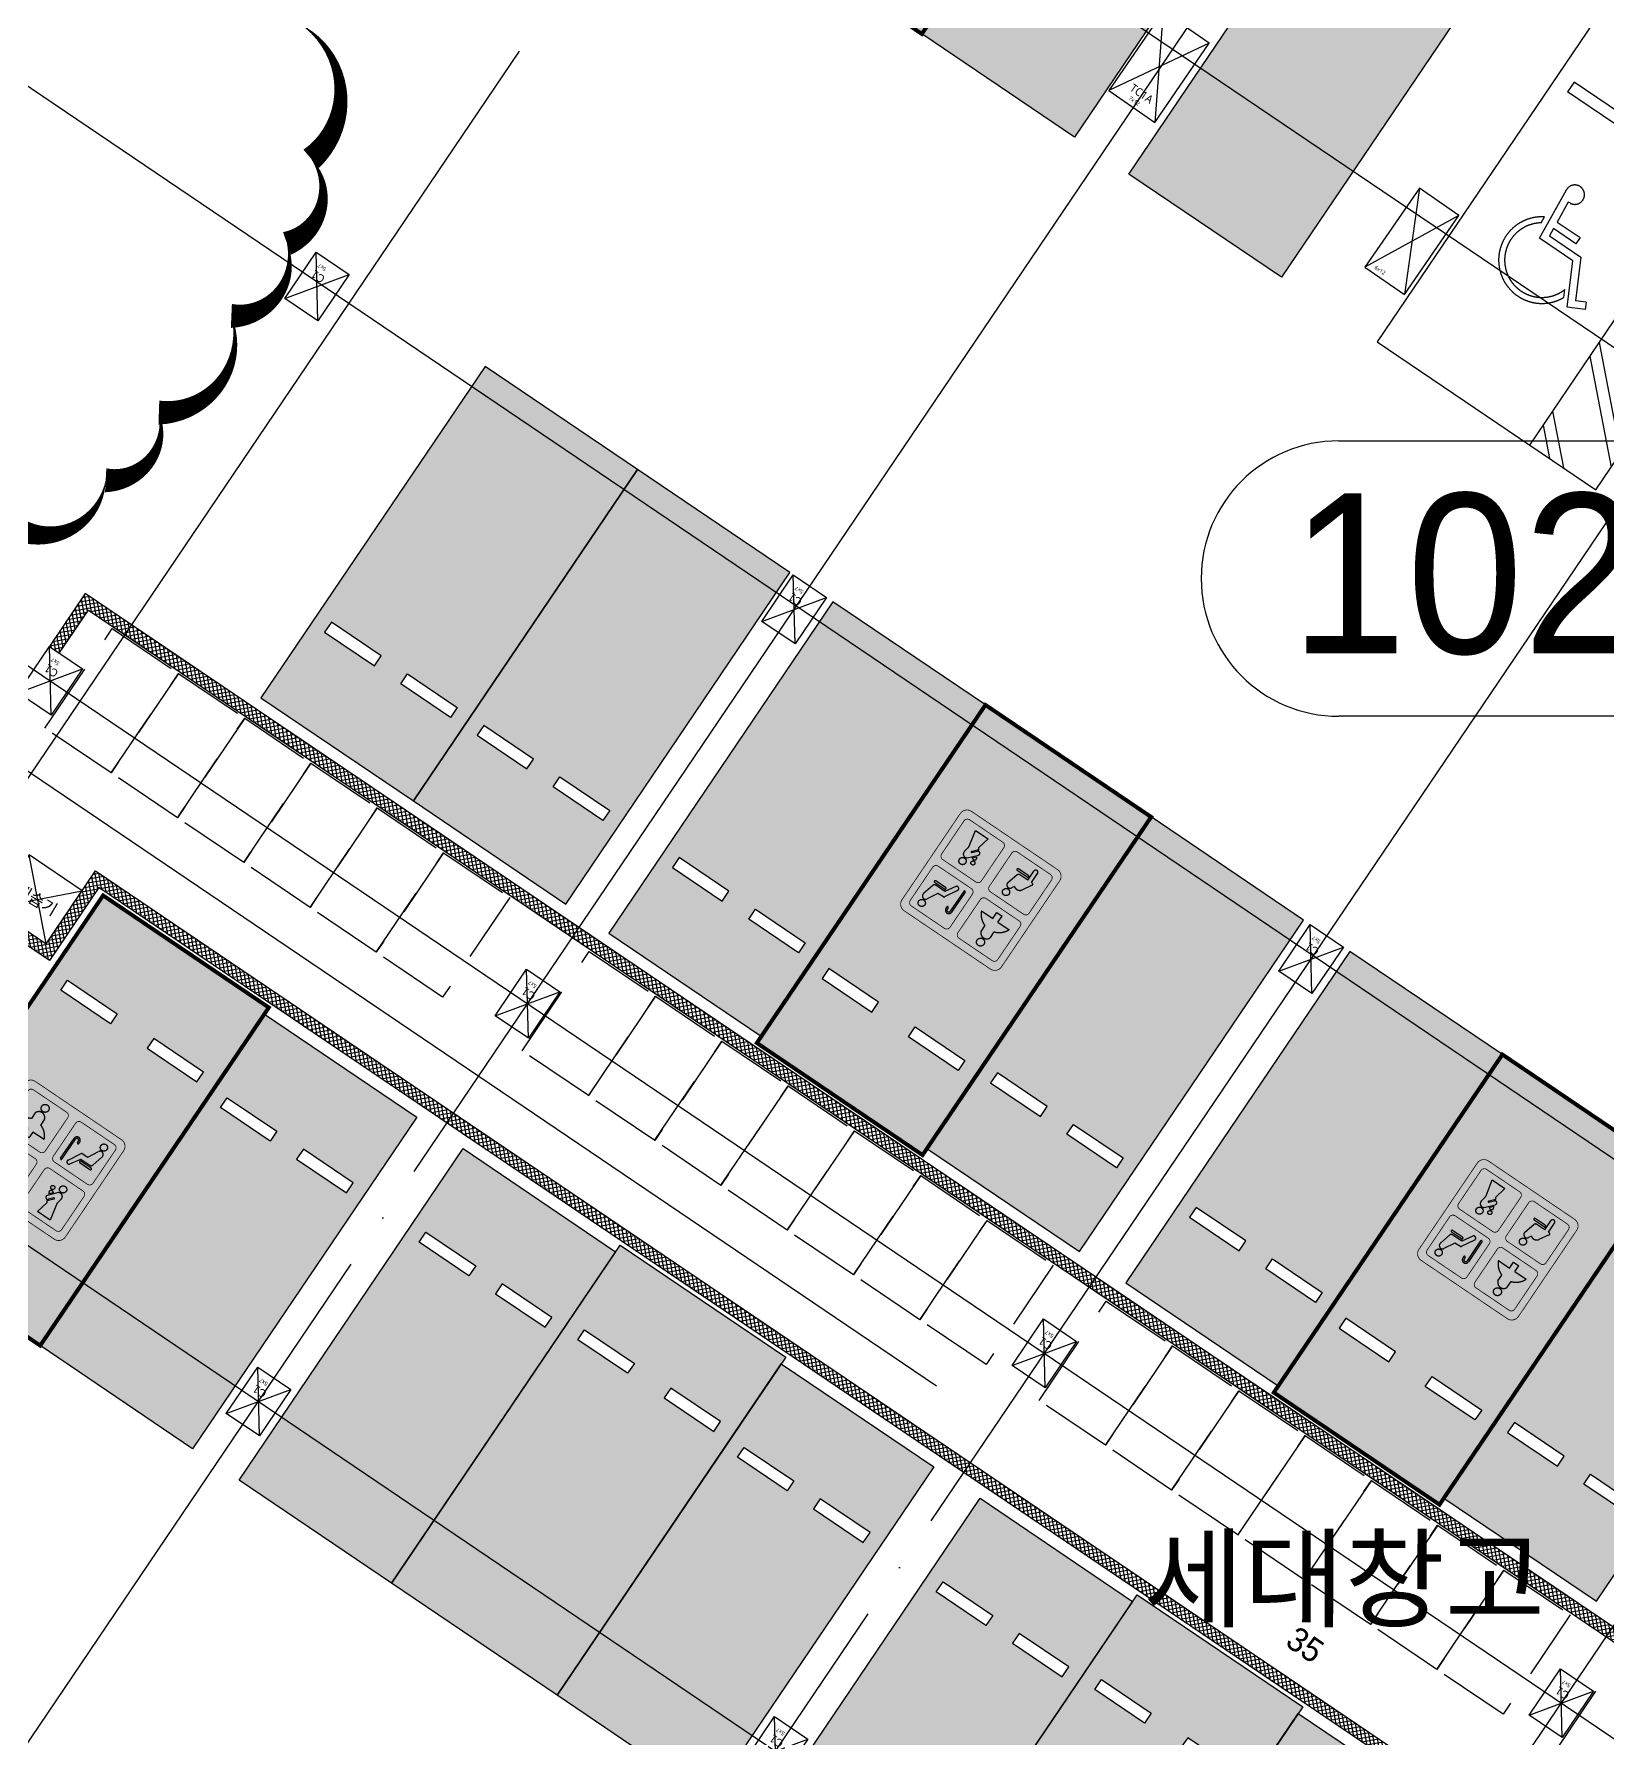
# Model space of a CAD drawing. Header units: millimetres. Extents: x -21000 to 567700, y 435000 to 850800.
# Drawn here: x 87732 to 107403, y 686375 to 707680 of the extents above; entities that cross this region are included whole.
import ezdxf
from ezdxf.enums import TextEntityAlignment as Align
from ezdxf.xclip import XClip

# ---------------------------------------------------------------- set-up
doc = ezdxf.new("R2010")
doc.units = ezdxf.units.MM
doc.header["$LTSCALE"] = 700
doc.header["$XCLIPFRAME"] = 2
doc.linetypes.add('AB_Pbase$0$주차장기둥$0$CEN', pattern=[62, 60, -1, 0, -1])
doc.linetypes.add('HIDDEN', pattern=[9.525, 6.35, -3.175])
doc.layers.get('0').update_dxf_attribs({"color": 2})
doc.layers.get('Defpoints').update_dxf_attribs({"color": 171})
for name, color, linetype, plot in [('AB_Pbase$0$CON-102-B2F$0$DEFPOINT', 247, 'Continuous', False), ('AB_Pbase$0$Defponts', 161, 'Continuous', False), ('AB_Pbase$0$주차장기둥$0$DEFPOINT', 247, 'Continuous', False)]:
    doc.layers.add(name, color=color, linetype=linetype, plot=plot)
for name, color, linetype in [('AB_Pbase$0$HAT', 8, 'Continuous'), ('AB_Pbase$0$WAL', 3, 'Continuous'), ('AB_Pbase$0$경량벽체 세대창고', 4, 'HIDDEN'), ('AB_Pbase$0$제습기(세대창고)', 6, 'Continuous'), ('AB_Pbase$0$주차-sol', 254, 'Continuous'), ('AB_Pbase$0$주차-여행', 221, 'Continuous'), ('AB_Pbase$0$주차-일반', 9, 'Continuous'), ('AB_Pbase$0$주차-장애인', 8, 'Continuous'), ('AB_Pbase$0$주차-확장', 7, 'Continuous'), ('AB_Pbase$0$주차장기둥$0$CEN_P', 244, 'AB_Pbase$0$주차장기둥$0$CEN'), ('MAK2', 7, 'Continuous'), ('TEX', 3, 'Continuous')]:
    doc.layers.add(name, color=color, linetype=linetype)
doc.styles.add('AB_Pbase$0$CON-102-B2F$0$맑은고딕', font='malgun.ttf')
doc.styles.add('AB_Pbase$0$돋움', font='')
doc.styles.add('AB_Pbase$0$주차장기둥$0$맑은 고딕', font='')
doc.styles.add('울릉도L', font='')
doc.styles.get('AB_Pbase$0$돋움').set_extended_font_data('Dotum')
doc.styles.get('AB_Pbase$0$주차장기둥$0$맑은 고딕').set_extended_font_data('Dotum')
doc.styles.get('울릉도L').set_extended_font_data('Dotum')

# ---------------------------------------------------------------- blocks, each defined once
blk = doc.blocks.new('동번호0611')
at = {"layer": 'TEX', "color": 1, "ltscale": 600}
for p, q in [((15512, -8399), (21873, -8399)), ((21873, -11841), (15512, -11841))]:
    blk.add_line(p, q, dxfattribs=at)
blk.add_arc((15512, -10120), 1721, 90, 270, dxfattribs=at)
at = {"layer": 'TEX', "ltscale": 600, "style": '울릉도L'}
blk.add_text('102동', height=2000, dxfattribs=at).set_placement((18342, -10090), align=Align.MIDDLE)
blk = doc.blocks.new('AB_Pbase$0$CON-102-B2F', base_point=(36980, 677993, 0))
for points in [[(-8880, -17590), (-8180, -17590), (-8180, -16390), (-8880, -16390), (-8880, -17590)], [(-4990, -17590), (-4390, -17590), (-4390, -16390), (-4990, -16390), (-4990, -17590)]]:
    blk.add_lwpolyline(points)
at = {"layer": 'AB_Pbase$0$CON-102-B2F$0$DEFPOINT', "color": 190}
for p, q in [((-8880, -16390), (-8180, -17590)), ((-8180, -16390), (-8880, -17590)), ((-4990, -16390), (-4390, -17590)), ((-4390, -16390), (-4990, -17590))]:
    blk.add_line(p, q, dxfattribs=at)
at = {"layer": 'AB_Pbase$0$CON-102-B2F$0$DEFPOINT', "color": 6, "style": 'AB_Pbase$0$CON-102-B2F$0$맑은고딕'}
for s, height, p in [('TC1A', 100, (-8676, -17437)), ('7x12', 50, (-8617, -17538)), ('6x12', 50, (-4889, -17538))]:
    blk.add_text(s, height=height, rotation=360, dxfattribs=at).set_placement(p)
blk = doc.blocks.new('AB_Pbase$0$CON-102-B1F')
blk.add_blockref('AB_Pbase$0$CON-102-B2F', (36980, 677993, 0))
blk = doc.blocks.new('AB_Pbase$0$지하1층 동골조')
at = {"rotation": 325.4314069459599}
blk.add_blockref('AB_Pbase$0$CON-102-B1F', (-28489, 76455), dxfattribs=at)
blk = doc.blocks.new('AB_Pbase$0$세대창고')
at = {"layer": 'AB_Pbase$0$경량벽체 세대창고', "ltscale": 0.2}
blk.add_lwpolyline([(-290837, 78445), (-291837, 78445), (-291837, 79945), (-290837, 79945)], close=True, dxfattribs=at)
blk = doc.blocks.new('AB_Pbase$0$제습기(세대창고)')
at = {"layer": 'AB_Pbase$0$제습기(세대창고)', "color": 6, "ltscale": 0.2}
for p, q in [((0, 0), (800, 800)), ((0, 800), (800, 0))]:
    blk.add_line(p, q, dxfattribs=at)
blk.add_lwpolyline([(0, 0), (800, 0), (800, 800), (0, 800)], close=True, dxfattribs=at)
at = {"layer": 'AB_Pbase$0$Defponts', "ltscale": 0.2, "style": 'AB_Pbase$0$돋움'}
blk.add_text('제습기', height=150, rotation=273.209, dxfattribs=at).set_placement((298, 688))
blk = doc.blocks.new('AB_Pbase$0$0228_REV.')
at = {"layer": 'AB_Pbase$0$경량벽체 세대창고', "rotation": 325.9286298514506}
for p in [(489016, 363618), (489845, 363058), (490673, 362498), (491501, 361938), (492330, 361377), (493158, 360817), (494980, 359585), (495809, 359024), (496637, 358464), (497465, 357904), (498294, 357344), (499122, 356784), (499951, 356223), (501442, 355215), (502270, 354655), (503098, 354095), (503927, 353534), (504755, 352974), (505583, 352414), (506412, 351854), (507903, 350845)]:
    blk.add_blockref('AB_Pbase$0$세대창고', p, dxfattribs=at)
at = {"layer": 'AB_Pbase$0$제습기(세대창고)', "color": 6, "rotation": 55.92862985145394}
blk.add_blockref('AB_Pbase$0$제습기(세대창고)', (291240, 589395), dxfattribs=at)
at = {"layer": 'AB_Pbase$0$Defponts', "style": 'AB_Pbase$0$돋움'}
blk.add_text('35', height=300, rotation=325.9067, dxfattribs=at).set_placement((306710, 580635))
blk = doc.blocks.new('AB_Pbase$0$주차장기둥$0$cen 1bl 지하')
at = {"layer": 'AB_Pbase$0$주차장기둥$0$CEN_P', "color": 5}
for p, q in [((52626, -12926), (63175, 105951)), ((60395, -13615), (70945, 105261)), ((68165, -14305), (78714, 104572)), ((-5127, 52766), (139020, 39974)), ((-5869, 44399), (138277, 31607)), ((45902, -12329), (50829, 43187)), ((-6400, 38422), (137747, 25630)), ((-6930, 32446), (137217, 19654))]:
    blk.add_line(p, q, dxfattribs=at)
blk = doc.blocks.new('AB_Pbase$0$주차장기둥$0$p기둥 5x7')
blk.add_lwpolyline([(-250, 350), (250, 350), (250, -350), (-250, -350)], close=True)
at = {"layer": 'AB_Pbase$0$주차장기둥$0$DEFPOINT'}
for p, q in [((250, 350), (-250, -350)), ((-250, 350), (250, -350))]:
    blk.add_line(p, q, dxfattribs=at)
at = {"layer": 'AB_Pbase$0$주차장기둥$0$DEFPOINT', "color": 6, "style": 'AB_Pbase$0$주차장기둥$0$맑은 고딕'}
for s, height, p in [('C1', 100, (-24, -160)), ('5x7', 50, (29, -259))]:
    blk.add_text(s, height=height, rotation=0, dxfattribs=at).set_placement(p)
blk = doc.blocks.new('AB_Pbase$0$주차장기둥')
for name, p, rotation in [('AB_Pbase$0$주차장기둥$0$cen 1bl 지하', (-253926, 27514), 1.99999810188403), ('AB_Pbase$0$주차장기둥$0$p기둥 5x7', (-205291, 68623), 176.9286298184038), ('AB_Pbase$0$주차장기둥$0$p기둥 5x7', (-198101, 68237), 176.9286298184038), ('AB_Pbase$0$주차장기둥$0$p기둥 5x7', (-190312, 67819), 176.9286298184038), ('AB_Pbase$0$주차장기둥$0$p기둥 5x7', (-205610, 62682), 176.9286298184038), ('AB_Pbase$0$주차장기둥$0$p기둥 5x7', (-198420, 62296), 176.9286298184038), ('AB_Pbase$0$주차장기둥$0$p기둥 5x7', (-190631, 61878), 176.9286298184038), ('AB_Pbase$0$주차장기둥$0$p기둥 5x7', (-182842, 61460), 176.9286298184038), ('AB_Pbase$0$주차장기둥$0$p기둥 5x7', (-198741, 56305), 176.9286298184038), ('AB_Pbase$0$주차장기둥$0$p기둥 5x7', (-190953, 55887), 176.9286298184038)]:
    blk.add_blockref(name, p, dxfattribs=dict(rotation=rotation))
blk = doc.blocks.new('AB_Pbase$0$실명')
at = {"layer": 'AB_Pbase$0$Defponts', "style": 'AB_Pbase$0$돋움'}
blk.add_text('세대창고', height=1000, rotation=359.9315, dxfattribs=at).set_placement((125121, -142461), align=Align.MIDDLE)
blk = doc.blocks.new('AB_Pbase$0$주차일반')
at = {"layer": 'AB_Pbase$0$주차-sol'}
h = blk.add_hatch(color=254, dxfattribs=at)
h.dxf.hatch_style = 1
h.paths.add_polyline_path([(0, 0), (-2300, 0), (-2300, -5000), (0, -5000)])
h.paths.add_polyline_path([(-200, -3725), (-200, -3875), (-950, -3875), (-950, -3725)], flags=16)
h.paths.add_polyline_path([(-1350, -3725), (-1350, -3875), (-2100, -3875), (-2100, -3725)], flags=16)
at = {"layer": 'AB_Pbase$0$주차-일반', "color": 6}
for points in [[(0, 0), (0, -5000), (-2300, -5000), (-2300, 0)], [(-1350, -3875), (-1350, -3725), (-2100, -3725), (-2100, -3875)], [(-950, -3875), (-950, -3725), (-200, -3725), (-200, -3875)]]:
    blk.add_lwpolyline(points, close=True, dxfattribs=at)
blk = doc.blocks.new('AB_Pbase$0$주차확장')
at = {"layer": 'AB_Pbase$0$주차-sol'}
h = blk.add_hatch(color=252, dxfattribs=at)
h.paths.add_polyline_path([(1525, -3825), (2275, -3825), (2275, -3975), (1525, -3975)], flags=16)
edge = h.paths.add_edge_path()
edge.add_line((0, -5100), (2500, -5100))
edge.add_line((2500, -5100), (2500, 0))
edge.add_line((2500, 0), (0, 0))
edge.add_line((0, 0), (0, -5100))
h.paths.add_polyline_path([(225, -3975), (225, -3825), (975, -3825), (975, -3975)])
at = {"layer": 'AB_Pbase$0$주차-확장'}
blk.add_lwpolyline([(0, 0), (0, -5100), (2500, -5100), (2500, 0)], close=True, dxfattribs=at)
at = {"layer": 'AB_Pbase$0$주차-확장', "ltscale": 600}
for points in [[(975, -3975), (975, -3825), (225, -3825), (225, -3975)], [(1525, -3975), (1525, -3825), (2275, -3825), (2275, -3975)]]:
    blk.add_lwpolyline(points, close=True, dxfattribs=at)
blk = doc.blocks.new('AB_Pbase$0$AB_Pbase-C1BCB056C')
at = {"layer": 'AB_Pbase$0$주차-여행'}
h = blk.add_hatch(color=170, dxfattribs=at)
h.dxf.hatch_style = 1
edge = h.paths.add_edge_path()
edge.add_line((105, 5), (1405, 5))
edge.add_arc((1405, 105), 100, 270, 360)
edge.add_line((1505, 105), (1505, 1405))
edge.add_arc((1405, 1405), 100, 0, 90)
edge.add_line((1405, 1505), (105, 1505))
edge.add_arc((105, 1405), 100, 90, 180)
edge.add_line((5, 1405), (5, 105))
edge.add_arc((105, 105), 100, 180, 270)
h = blk.add_hatch(color=255, dxfattribs=at)
h.dxf.hatch_style = 1
h.paths.add_polyline_path([(465, 1094), (465, 1180, 0.714286), (325, 1180), (325, 1094, 0.219224), (185, 965), (355, 965), (355, 875), (435, 875), (435, 965), (605, 965, 0.219224)])
h.paths.add_polyline_path([(445, 1295, 1), (345, 1295, 1)])
h.paths.add_polyline_path([(905, 1187), (905, 887, 1), (925, 887), (925, 1187, -1), (970, 1187), (970, 1167, 1), (990, 1167), (990, 1187, 1)])
h.paths.add_polyline_path([(1323, 1301, 1), (1233, 1301, 1)])
h.paths.add_polyline_path([(1326, 1193, 0.878579), (1252, 1222), (1178, 1090), (1094, 1086, 0.258599), (1086, 1081), (994, 920, 0.979199), (1041, 893), (1120, 1020), (1258, 1020, 0.342105), (1287, 1042)])
h.paths.add_polyline_path([(1288, 1000), (1138, 1000, 1), (1138, 975), (1288, 975, 1)], flags=17)
h.paths.add_polyline_path([(437, 598, 1), (527, 598, 1)])
h.paths.add_polyline_path([(528, 486, 0.88788), (453, 517), (433, 482, 0.415611), (332, 466), (259, 343, 0.192889), (258, 335, 0.480795), (267, 323), (285, 323), (285, 186, 1), (340, 186), (340, 323), (460, 323, 0.335846), (488, 345)])
h.paths.add_polyline_path([(516, 297), (366, 297, 1), (366, 272), (516, 272, 1)], flags=17)
h.paths.add_polyline_path([(1053, 529, 1), (1002, 529, 1)])
h.paths.add_polyline_path([(1071, 480, 1.194973), (1032, 437)])
h.paths.add_polyline_path([(1196, 466, 0.70337), (1123, 516), (1027, 409, 1), (1064, 375), (1111, 428, -1), (1122, 418), (1063, 351, 0.482877), (1064, 343), (1073, 339, -0.332101), (1075, 333), (1040, 174), (1231, 174), (1185, 381, -0.096684), (1185, 402)])
h.paths.add_polyline_path([(1194, 582, 1), (1104, 582, 1)])
at = {"layer": 'AB_Pbase$0$주차-여행', "color": 255}
for p, q in [((325, 1180), (325, 1094)), ((465, 1180), (465, 1094)), ((905, 887), (905, 1187)), ((925, 887), (925, 1187)), ((970, 1167), (970, 1187)), ((990, 1167), (990, 1187)), ((994, 920), (1086, 1081)), ((1094, 1086), (1178, 1090)), ((1178, 1090), (1252, 1222)), ((1287, 1042), (1326, 1193)), ((355, 965), (185, 965)), ((355, 965), (355, 875)), ((435, 875), (355, 875)), ((605, 965), (435, 965)), ((435, 965), (435, 875)), ((1041, 893), (1120, 1020)), ((1120, 1020), (1258, 1020)), ((1138, 1000), (1288, 1000)), ((1138, 975), (1288, 975)), ((259, 343), (332, 466)), ((433, 482), (453, 517)), ((528, 486), (488, 345)), ((1123, 516), (1027, 409)), ((1071, 480), (1032, 437)), ((1111, 428), (1064, 375)), ((1185, 402), (1196, 466)), ((257, 333), (257, 338)), ((267, 323), (285, 323)), ((285, 323), (285, 186)), ((340, 323), (460, 323)), ((340, 323), (340, 186)), ((366, 297), (516, 297)), ((366, 272), (516, 272)), ((1075, 333), (1040, 174)), ((1122, 418), (1063, 351)), ((1073, 339), (1064, 343)), ((1185, 381), (1231, 174)), ((1231, 174), (1040, 174))]:
    blk.add_line(p, q, dxfattribs=at)
at = {"layer": 'AB_Pbase$0$주차-여행', "color": 255, "const_width": 10}
for points in [[(105, 5), (1405, 5, 0.414214), (1505, 105), (1505, 1405, 0.414214), (1405, 1505), (105, 1505, 0.414214), (5, 1405), (5, 105, 0.414214)], [(145, 805), (645, 805, 0.414214), (695, 855), (695, 1355, 0.414214), (645, 1405), (145, 1405, 0.414214), (95, 1355), (95, 855, 0.414214)], [(865, 805), (1365, 805, 0.414214), (1415, 855), (1415, 1355, 0.414214), (1365, 1405), (865, 1405, 0.414214), (815, 1355), (815, 855, 0.414214)], [(145, 105), (645, 105, 0.414214), (695, 155), (695, 655, 0.414214), (645, 705), (145, 705, 0.414214), (95, 655), (95, 155, 0.414214)], [(865, 105), (1365, 105, 0.414214), (1415, 155), (1415, 655, 0.414214), (1365, 705), (865, 705, 0.414214), (815, 655), (815, 155, 0.414214)]]:
    blk.add_lwpolyline(points, format="xyb", close=True, dxfattribs=at)
at = {"layer": 'AB_Pbase$0$주차-여행', "color": 255}
for centre, radius in [((395, 1295), 50), ((1278, 1301), 45), ((482, 598), 45), ((1028, 529), 25.7), ((1149, 582), 45)]:
    blk.add_circle(centre, radius, dxfattribs=at)
for centre, radius, start, end in [((395, 877), 227, 107.9202, 157.3801), ((395, 1156), 74, 18.9246, 161.0754), ((395, 877), 227, 22.6199, 72.0798), ((948, 1187), 42.5, 0, 180), ((948, 1187), 22.5, 0, 180), ((980, 1167), 10, 180, 0), ((1094, 1076), 10, 92.4323, 150.4282), ((1287, 1203), 40, 345.5444, 150.7519), ((915, 887), 10, 180, 0), ((1018, 907), 27, 150.4282, 328.0196), ((1138, 987), 12.5, 90, 270), ((1258, 1050), 30, 270, 345.5444), ((1288, 987), 12.5, 270, 90), ((391, 424), 72.3, 54.3449, 144.618), ((489, 497), 41, 344.2578, 150.6627), ((1048, 462), 29, 37.898, 238.2024), ((1117, 423), 7.5, 318.0502, 138.0502), ((1151, 478), 46.8, 345.409, 125.8947), ((267, 338), 10, 149.0416, 180), ((267, 333), 10, 180, 270), ((366, 284), 12.5, 90, 270), ((460, 353), 30, 270, 344.2578), ((516, 284), 12.5, 270, 90), ((1046, 392), 25, 138.0502, 318.0502), ((1066, 348), 5, 138.0502, 241.1496), ((1070, 334), 5, 347.664, 61.1496), ((1239, 393), 55, 170.2464, 192.336), ((312, 186), 27.5, 180, 0)]:
    blk.add_arc(centre, radius, start, end, dxfattribs=at)
blk = doc.blocks.new('AB_Pbase$0$AB_Pbase-여행주차_')
at = {"layer": 'AB_Pbase$0$주차-sol'}
h = blk.add_hatch(color=252, dxfattribs=at)
h.paths.add_polyline_path([(54378012, -70102334), (54378012, -70097234), (54375512, -70097234), (54375512, -70102334)])
h.paths.add_polyline_path([(54377037, -70098359), (54377037, -70098509), (54377787, -70098509), (54377787, -70098359)], flags=16)
h.paths.add_polyline_path([(54376487, -70098359), (54376487, -70098509), (54375737, -70098509), (54375737, -70098359)], flags=16)
at = {"layer": 'AB_Pbase$0$주차-여행', "const_width": 50}
blk.add_lwpolyline([(54378012, -70102334), (54378012, -70097234), (54375512, -70097234), (54375512, -70102334)], close=True, dxfattribs=at)
at = {"layer": 'AB_Pbase$0$주차-여행', "color": 5, "ltscale": 600}
for points in [[(54376487, -70098359), (54376487, -70098509), (54375737, -70098509), (54375737, -70098359)], [(54377037, -70098359), (54377037, -70098509), (54377787, -70098509), (54377787, -70098359)]]:
    blk.add_lwpolyline(points, close=True, dxfattribs=at)
at = {"layer": 'AB_Pbase$0$주차-여행', "xscale": 1.000000000002362, "yscale": 1.000000000002362, "zscale": 1.000000000002362}
blk.add_blockref('AB_Pbase$0$AB_Pbase-C1BCB056C', (54376007, -70101139), dxfattribs=at)
blk = doc.blocks.new('AB_Pbase$0$C2FA95CCC_1')
at = {"layer": 'AB_Pbase$0$주차-장애인', "color": 6}
for p, q in [((2300, 0), (2300, 5000)), ((918, 4069), (218, 4069)), ((218, 4069), (218, 3922)), ((918, 4069), (918, 3922)), ((1418, 4069), (2118, 4069)), ((1418, 4069), (1418, 3922)), ((2118, 4069), (2118, 3922)), ((918, 3922), (218, 3922)), ((1418, 3922), (2118, 3922))]:
    blk.add_line(p, q, dxfattribs=at)
at = {"layer": 'AB_Pbase$0$주차-장애인'}
for p, q in [((2800, 5000), (3300, 4500)), ((3008, 5000), (3300, 4708)), ((2300, 4668), (3300, 3668)), ((2300, 4460), (3300, 3460)), ((2300, 3628), (3300, 2628)), ((2300, 3421), (3300, 2421)), ((953, 2209), (893, 2898)), ((1028, 2788), (997, 2785)), ((997, 2785), (1022, 2500)), ((2300, 2589), (3300, 1589)), ((865, 2381), (858, 2466)), ((1022, 2500), (1370, 2500)), ((1030, 2407), (1039, 2303)), ((1370, 2407), (1030, 2407)), ((1370, 2500), (1370, 2407)), ((2300, 2381), (3300, 1381)), ((1458, 2209), (953, 2209)), ((1039, 2303), (1515, 2303)), ((1723, 1689), (1458, 2209)), ((1515, 2303), (1764, 1815)), ((1621, 1768), (1575, 1857)), ((1927, 1793), (1723, 1689)), ((1885, 1877), (1764, 1815)), ((1885, 1877), (1927, 1793)), ((2300, 1549), (3300, 549)), ((2300, 1341), (3300, 341)), ((2300, 509), (2809, 0)), ((2300, 301), (2601, 0))]:
    blk.add_line(p, q, dxfattribs=at)
at = {"layer": 'AB_Pbase$0$주차-장애인', "color": 6}
blk.add_lwpolyline([(3300, 0), (3300, 0), (3300, 5000), (0, 5000), (0, 0), (3300, 0)], dxfattribs=at)
at = {"layer": 'AB_Pbase$0$주차-장애인'}
for centre, radius, start, end in [((1014, 2908), 121, 275, 185), ((1132, 2000), 541, 120.5076, 334.5724), ((1132, 2000), 466, 125, 342.0741)]:
    blk.add_arc(centre, radius, start, end, dxfattribs=at)
blk = doc.blocks.new('AB_Pbase$0$pppaaa_1_1')
at = {"layer": 'AB_Pbase$0$주차-여행'}
for p, rotation in [((-5671458, 89240214), 325.9285484631033), ((5870030, -87833227), 145.9286267080929), ((-5682598, 89223815), 325.9286265657601), ((5876491, -87837596), 145.9286267080929)]:
    blk.add_blockref('AB_Pbase$0$AB_Pbase-여행주차_', p, dxfattribs=dict(at, rotation=rotation))
at = {"layer": 'AB_Pbase$0$주차-일반', "extrusion": (0, 0, -1), "xscale": -1, "zscale": -1}
for p, rotation in [((-98829, 707682), 214.0714513918209), ((-101416, 705931), 214.0714513918209), ((-87809, 691291), 214.0713731468317), ((-90294, 689610), 214.0713731468317), ((-94270, 686921), 214.0713731468317), ((-96756, 685241), 214.0713731468317), ((-100732, 682552), 214.0713731468317)]:
    blk.add_blockref('AB_Pbase$0$주차일반', p, dxfattribs=dict(at, rotation=rotation))
at = {"layer": 'AB_Pbase$0$주차-일반', "extrusion": (0, 0, -1), "zscale": -1, "rotation": 34.07137314683165}
for p in [(-93369, 703527), (-95274, 702239), (-97717, 700586), (-101693, 697897), (-104179, 696216), (-108155, 693527)]:
    blk.add_blockref('AB_Pbase$0$주차일반', p, dxfattribs=at)
at = {"layer": 'AB_Pbase$0$주차-장애인', "ltscale": 600, "rotation": 325.9286267105411}
blk.add_blockref('AB_Pbase$0$C2FA95CCC_1', (104520, 703833), dxfattribs=at)
at = {"layer": 'AB_Pbase$0$주차-확장', "xscale": -1, "rotation": 145.9286270008715}
for p in [(92200, 688322), (98661, 683952)]:
    blk.add_blockref('AB_Pbase$0$주차확장', p, dxfattribs=at)
blk = doc.blocks.new('AB_Pbase')
at = {"layer": 'AB_Pbase$0$HAT'}
h = blk.add_hatch(dxfattribs=at)
h.set_pattern_fill('NET', color=256, scale=15, angle=100)
h.paths.add_polyline_path([(123017, 676775), (123253, 677099), (88371, 700690), (87923, 700027), (88047, 699943), (88412, 700481), (123040, 677061), (122895, 676863)])
h = blk.add_hatch(dxfattribs=at)
h.set_pattern_fill('NET', color=256, scale=15, angle=100)
h.paths.add_polyline_path([(87884, 696311), (88501, 697222), (121603, 674834), (121515, 674713), (88541, 697014), (87925, 696102), (87154, 696623), (87238, 696748)])
at = {"layer": 'AB_Pbase$0$WAL'}
for points in [[(123017, 676775), (123253, 677099), (88371, 700690), (87923, 700027), (88047, 699943), (88412, 700481), (123040, 677061), (122895, 676863), (123017, 676775)], [(87884, 696311), (88501, 697222), (121603, 674834), (121515, 674713), (88541, 697014), (87925, 696102), (87154, 696623), (87238, 696748), (87884, 696311)]]:
    blk.add_lwpolyline(points, dxfattribs=at)
for name, p, rotation in [('AB_Pbase$0$주차장기둥', (231893, 539971), 329.0000000345588), ('AB_Pbase$0$0228_REV.', (-203355, 106916), 359.9999999999992), ('AB_Pbase$0$지하1층 동골조', (146945, 639965), 359.9999999999994), ('AB_Pbase$0$실명', (-21011, 830850), 359.9999999999999)]:
    blk.add_blockref(name, p, dxfattribs=dict(rotation=rotation))
ref = blk.add_blockref('AB_Pbase$0$pppaaa_1_1', (0, 0), dxfattribs=dict(at, rotation=359.9999999999999))
XClip(ref).set_block_clipping_path([(-396188.9384898804, 0.0133324571), (493845.7278262604, 839949.4046300659)])

msp = doc.modelspace()

# ---------------------------------------------------------------- block references
ref = msp.add_blockref('AB_Pbase', (0, 0))
XClip(ref).set_block_clipping_path([(-0.000000015, 445500.0000000148), (493845.7187941075, 839949.3912975936)])

# ---------------------------------------------------------------- next in the draw order: linework, layer by layer
at = {"layer": 'Defpoints', "color": 30, "true_color": 0xf26722}
msp.add_lwpolyline([(90168, 708598, 0, 300, -0.520567), (91045, 707813, 0, 300, -0.520567), (91045, 707813, 0, 300, -0.520567), (91196, 706121, 0, 300, -0.520567), (91196, 706121, 0, 300, -0.520567), (90893, 705064, 0, 300, -0.520567), (90893, 705064, 0, 300, -0.520567), (90198, 704158, 0, 300, -0.520567), (90198, 704158, 0, 300, -0.520567), (89292, 702950, 0, 300, -0.520567), (89292, 702950, 0, 300, -0.520567), (88627, 702104, 0, 300, -0.520567), (88627, 702104, 0, 300, -0.520567), (87509, 701500, 0, 300, -0.520567)], format="xyseb", dxfattribs=at)
at = {"layer": 'MAK2'}
msp.add_line((43920, 728050), (99013, 690789), dxfattribs=at)

# ---------------------------------------------------------------- next in the draw order: block references
msp.add_blockref('동번호0611', (88528, 710996))

doc.saveas('drawing.dxf')
